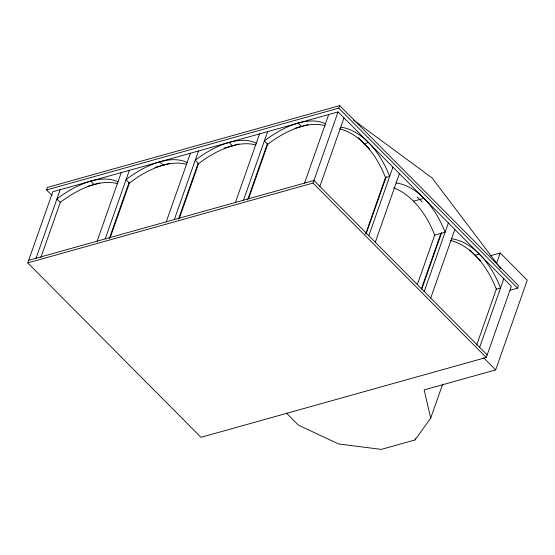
<?xml version="1.0" encoding="UTF-8"?>
<svg xmlns="http://www.w3.org/2000/svg" width="555" height="555" viewBox="0 0 555 555"><rect width="100%" height="100%" fill="white"/><g stroke="black" fill="none" stroke-linecap="round" stroke-linejoin="round"><path stroke-width="0.83" d="M52.066 195.464L46.571 189.935L47.466 187.396L339.66 105.61L518.446 285.617L517.551 288.149L510.038 290.258M27.75 262.903L52.801 191.759L338.078 111.909L511.321 286.331L486.27 357.469L200.993 437.319L27.75 262.903L313.027 183.053L338.078 111.909M36.04 258.255L60.19 189.692M40.841 257.596L60.398 202.062M97.104 241.168L121.247 172.598M105.193 238.9L129.336 170.336M109.273 238.608L129.017 182.553M110.279 237.429L129.44 183.025A74.21 38.545 -44.8 0 1 186.834 164.446M166.25 221.813L190.4 153.242M174.339 219.544L198.489 150.981M178.426 219.26L198.163 163.198M179.431 218.073L198.586 163.669A74.21 38.545 -44.8 0 1 255.987 145.091M235.403 202.457L259.546 133.887M243.492 200.195L267.635 131.625M247.572 199.904L267.316 143.842M248.578 198.718L267.739 144.314A74.21 38.545 -44.8 0 1 325.14 125.735M304.549 183.101L328.699 114.538M46.571 189.935L338.765 108.149L339.66 105.61M319.853 186.431L344.003 117.868M365.738 233.641L385.468 177.614L389.672 176.434A74.21 46.426 74.4 0 0 340.728 127.157M365.988 234.3L386.308 176.615M368.798 235.708L392.947 167.145M375.284 242.237L399.427 173.673M417.27 284.68L434.711 235.153L445.103 232.24A74.21 46.426 74.4 0 0 396.159 182.963M421.453 288.635L440.892 233.419M421.703 289.294L441.731 232.42M424.228 291.521L448.371 222.95M430.715 298.049L454.857 229.479M286.373 413.031L298.375 425.123L338.626 443.958L381.313 449.39L415.015 439.955L415.591 438.325M415.015 439.955L430.694 418.186L442.73 384.004M496.503 263.604L500.235 253.004L527.25 280.199L495.664 369.901L424.152 389.915L430.694 418.186M476.592 345.252L496.427 288.912M479.659 347.326L503.801 278.756M87.489 186.39L99.865 182.921M154.991 167.492L169.844 163.337M224.137 148.143L238.99 143.981M294.941 128.323L308.143 124.625M364.267 143.683L368.471 142.503M28.659 260.323L313.936 180.472L487.179 354.895M413.51 201.222L423.902 198.308M475.122 255.293L479.333 254.121M490.259 255.793L500.235 253.004M353.577 120.123L432.144 177.982L500.776 268.675M338.765 108.149L517.551 288.149M358.294 137.675L369.637 149.094M417.304 197.087L422.084 201.895M469.752 249.889L480.498 260.704M298.167 123.078L301.538 126.478M313.027 183.053L486.27 357.469M483.655 357.815L495.664 369.901M267.739 144.314L264.367 140.915A74.21 38.545 -44.8 0 1 325.424 123.827M229.014 142.434L232.392 145.833M198.586 163.669L195.214 160.27A74.21 38.545 -44.8 0 1 256.278 143.183M159.868 161.789L163.239 165.189M129.44 183.025L126.068 179.626A74.21 38.545 -44.8 0 1 187.125 162.539M90.715 181.145L94.093 184.537M393.62 187.847A74.21 46.426 74.4 0 1 434.711 235.153M117.688 183.802A74.21 38.545 -44.8 0 0 60.287 202.381L56.915 198.981A74.21 38.545 -44.8 0 1 117.979 181.894M450.507 240.516A74.21 46.426 74.4 0 1 496.323 289.224L500.534 288.045A74.21 46.426 74.4 0 0 451.583 238.768M339.653 128.906A74.21 46.426 74.4 0 1 385.468 177.614"/></g></svg>
